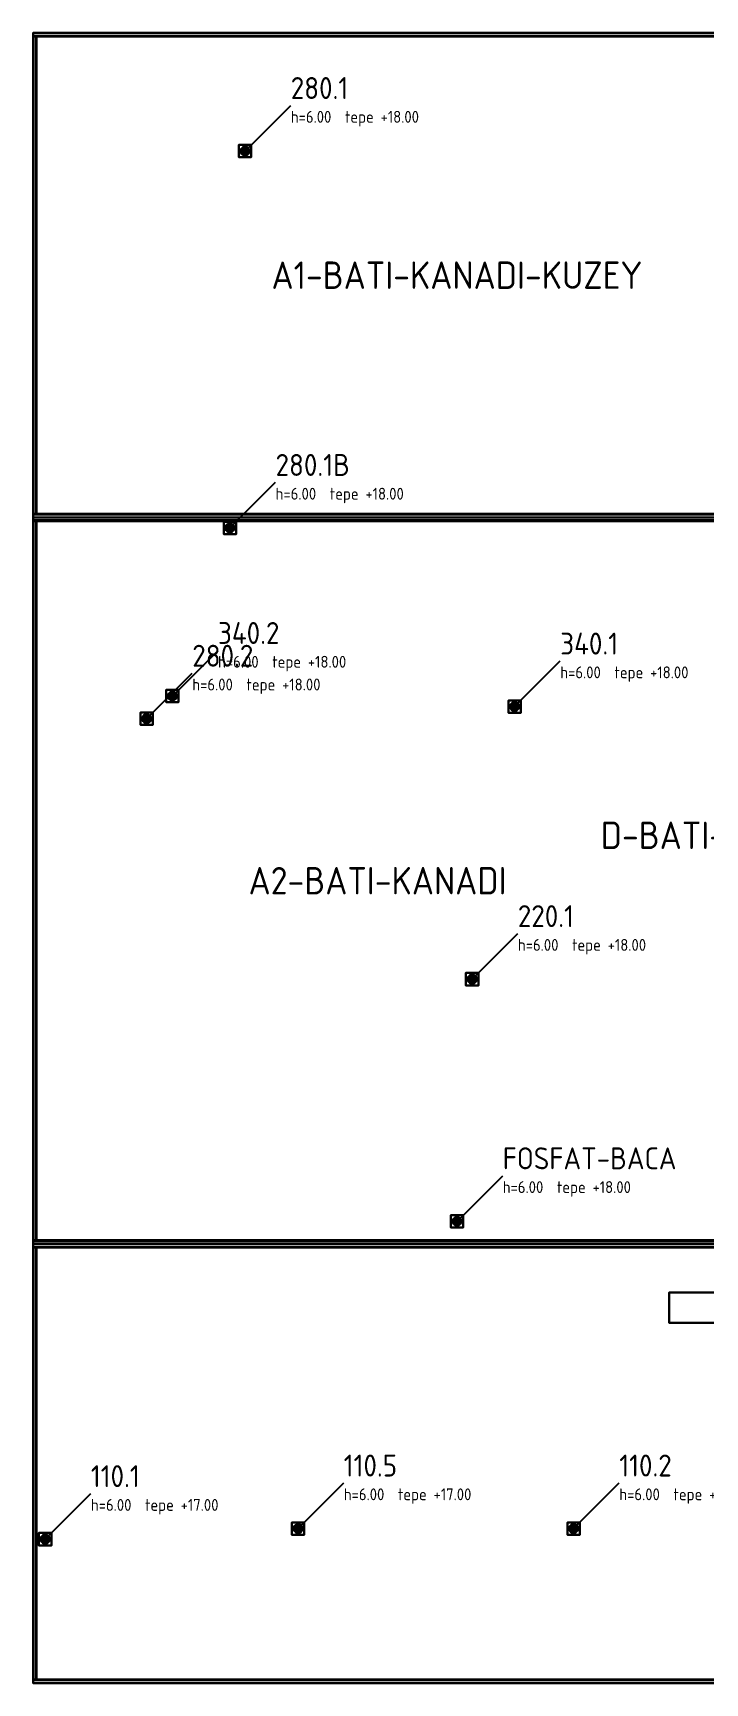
# Model space of a CAD drawing. Header units: metres. Extents: x 0 to 320, y 0 to 192.
# Drawn here: x 0 to 73.6, y 0 to 180.7 of the extents above; entities that cross this region are included whole.
import ezdxf
from ezdxf.enums import TextEntityAlignment as Align

# ---------------------------------------------------------------- set-up
doc = ezdxf.new("R2010")
doc.units = ezdxf.units.M
for name, color, linetype in [('00-SINIR', 8, 'Continuous'), ('05-CEPHE', 253, 'Continuous'), ('10-CATI-DOSEME', 254, 'Continuous'), ('11-PARAPET', 9, 'Continuous'), ('16-KOPRU-BORU-HATTI', 33, 'Continuous'), ('20-BACA-110', 1, 'Continuous'), ('20-BACA-220', 90, 'Continuous'), ('20-BACA-280', 170, 'Continuous'), ('20-BACA-340', 230, 'Continuous'), ('20-BACA-DIGER', 12, 'Continuous'), ('30-BACA-KODU', 7, 'Continuous'), ('31-KILAVUZ-CIZGI', 8, 'Continuous')]:
    doc.layers.add(name, color=color, linetype=linetype)
doc.styles.add('ANNOT', font='isocp.shx')

# ---------------------------------------------------------------- blocks, each defined once
blk = doc.blocks.new('BACA_110_D800_H6000')
at = {"layer": '20-BACA-110'}
mesh = blk.add_polyface(dxfattribs=at)
corners = [(-0.68, -0.68), (0.68, -0.68), (0.68, 0.68), (-0.68, 0.68), (-0.68, -0.68, 0.4), (0.68, -0.68, 0.4), (0.68, 0.68, 0.4), (-0.68, 0.68, 0.4), (0.4, 0, 0.4), (0.38, 0.12, 0.4), (0.38, 0.12, 5.55), (0.4, 0, 5.55), (0.32, 0.24, 0.4), (0.32, 0.24, 5.55), (0.24, 0.32, 0.4), (0.24, 0.32, 5.55), (0.12, 0.38, 0.4), (0.12, 0.38, 5.55), (0, 0.4, 0.4), (0, 0.4, 5.55), (-0.12, 0.38, 0.4), (-0.12, 0.38, 5.55), (-0.24, 0.32, 0.4), (-0.24, 0.32, 5.55), (-0.32, 0.24, 0.4), (-0.32, 0.24, 5.55), (-0.38, 0.12, 0.4), (-0.38, 0.12, 5.55), (-0.4, 0, 0.4), (-0.4, 0, 5.55), (-0.38, -0.12, 0.4), (-0.38, -0.12, 5.55), (-0.32, -0.24, 0.4), (-0.32, -0.24, 5.55), (-0.24, -0.32, 0.4), (-0.24, -0.32, 5.55), (-0.12, -0.38, 0.4), (-0.12, -0.38, 5.55), (0, -0.4, 0.4), (0, -0.4, 5.55), (0.12, -0.38, 0.4), (0.12, -0.38, 5.55), (0.24, -0.32, 0.4), (0.24, -0.32, 5.55), (0.32, -0.24, 0.4), (0.32, -0.24, 5.55), (0.38, -0.12, 0.4), (0.38, -0.12, 5.55), (0.49, 0, 3.13), (0.46, 0.15, 3.13), (0.46, 0.15, 3.27), (0.49, 0, 3.27), (0.39, 0.29, 3.13), (0.39, 0.29, 3.27), (0.29, 0.39, 3.13), (0.29, 0.39, 3.27), (0.15, 0.46, 3.13), (0.15, 0.46, 3.27), (0, 0.49, 3.13), (0, 0.49, 3.27), (-0.15, 0.46, 3.13), (-0.15, 0.46, 3.27), (-0.29, 0.39, 3.13), (-0.29, 0.39, 3.27), (-0.39, 0.29, 3.13), (-0.39, 0.29, 3.27), (-0.46, 0.15, 3.13), (-0.46, 0.15, 3.27), (-0.49, 0, 3.13), (-0.49, 0, 3.27), (-0.46, -0.15, 3.13), (-0.46, -0.15, 3.27), (-0.39, -0.29, 3.13), (-0.39, -0.29, 3.27), (-0.29, -0.39, 3.13), (-0.29, -0.39, 3.27), (-0.15, -0.46, 3.13), (-0.15, -0.46, 3.27), (0, -0.49, 3.13), (0, -0.49, 3.27), (0.15, -0.46, 3.13), (0.15, -0.46, 3.27), (0.29, -0.39, 3.13), (0.29, -0.39, 3.27), (0.39, -0.29, 3.13), (0.39, -0.29, 3.27), (0.46, -0.15, 3.13), (0.46, -0.15, 3.27), (0.33, 0.11, 5.85), (0.35, 0, 5.85), (0.28, 0.21, 5.85), (0.21, 0.28, 5.85), (0.11, 0.33, 5.85), (0, 0.35, 5.85), (-0.11, 0.33, 5.85), (-0.21, 0.28, 5.85), (-0.28, 0.21, 5.85), (-0.33, 0.11, 5.85), (-0.35, 0, 5.85), (-0.33, -0.11, 5.85), (-0.28, -0.21, 5.85), (-0.21, -0.28, 5.85), (-0.11, -0.33, 5.85), (0, -0.35, 5.85), (0.11, -0.33, 5.85), (0.21, -0.28, 5.85), (0.28, -0.21, 5.85), (0.33, -0.11, 5.85), (0.38, 0, 5.85), (0.36, 0.12, 5.85), (0.36, 0.12, 6), (0.38, 0, 6), (0.31, 0.22, 5.85), (0.31, 0.22, 6), (0.22, 0.31, 5.85), (0.22, 0.31, 6), (0.12, 0.36, 5.85), (0.12, 0.36, 6), (0, 0.38, 5.85), (0, 0.38, 6), (-0.12, 0.36, 5.85), (-0.12, 0.36, 6), (-0.22, 0.31, 5.85), (-0.22, 0.31, 6), (-0.31, 0.22, 5.85), (-0.31, 0.22, 6), (-0.36, 0.12, 5.85), (-0.36, 0.12, 6), (-0.38, 0, 5.85), (-0.38, 0, 6), (-0.36, -0.12, 5.85), (-0.36, -0.12, 6), (-0.31, -0.22, 5.85), (-0.31, -0.22, 6), (-0.22, -0.31, 5.85), (-0.22, -0.31, 6), (-0.12, -0.36, 5.85), (-0.12, -0.36, 6), (0, -0.38, 5.85), (0, -0.38, 6), (0.12, -0.36, 5.85), (0.12, -0.36, 6), (0.22, -0.31, 5.85), (0.22, -0.31, 6), (0.31, -0.22, 5.85), (0.31, -0.22, 6), (0.36, -0.12, 5.85), (0.36, -0.12, 6)]
mesh.append_faces([[corners[k] for k in face] for face in [(0, 1, 2, 3), (4, 5, 6, 7), (0, 1, 5, 4), (1, 2, 6, 5), (2, 3, 7, 6), (3, 0, 4, 7), (8, 9, 10, 11), (9, 12, 13, 10), (12, 14, 15, 13), (14, 16, 17, 15), (16, 18, 19, 17), (18, 20, 21, 19), (20, 22, 23, 21), (22, 24, 25, 23), (24, 26, 27, 25), (26, 28, 29, 27), (28, 30, 31, 29), (30, 32, 33, 31), (32, 34, 35, 33), (34, 36, 37, 35), (36, 38, 39, 37), (38, 40, 41, 39), (40, 42, 43, 41), (42, 44, 45, 43), (44, 46, 47, 45), (46, 8, 11, 47), (8, 9, 12), (11, 10, 13), (8, 12, 14), (11, 13, 15), (8, 14, 16), (11, 15, 17), (8, 16, 18), (11, 17, 19), (8, 18, 20), (11, 19, 21), (8, 20, 22), (11, 21, 23), (8, 22, 24), (11, 23, 25), (8, 24, 26), (11, 25, 27), (8, 26, 28), (11, 27, 29), (8, 28, 30), (11, 29, 31), (8, 30, 32), (11, 31, 33), (8, 32, 34), (11, 33, 35), (8, 34, 36), (11, 35, 37), (8, 36, 38), (11, 37, 39), (8, 38, 40), (11, 39, 41), (8, 40, 42), (11, 41, 43), (8, 42, 44), (11, 43, 45), (8, 44, 46), (11, 45, 47), (48, 49, 50, 51), (49, 52, 53, 50), (52, 54, 55, 53), (54, 56, 57, 55), (56, 58, 59, 57), (58, 60, 61, 59), (60, 62, 63, 61), (62, 64, 65, 63), (64, 66, 67, 65), (66, 68, 69, 67), (68, 70, 71, 69), (70, 72, 73, 71), (72, 74, 75, 73), (74, 76, 77, 75), (76, 78, 79, 77), (78, 80, 81, 79), (80, 82, 83, 81), (82, 84, 85, 83), (84, 86, 87, 85), (86, 48, 51, 87), (11, 10, 88, 89), (10, 13, 90, 88), (13, 15, 91, 90), (15, 17, 92, 91), (17, 19, 93, 92), (19, 21, 94, 93), (21, 23, 95, 94), (23, 25, 96, 95), (25, 27, 97, 96), (27, 29, 98, 97), (29, 31, 99, 98), (31, 33, 100, 99), (33, 35, 101, 100), (35, 37, 102, 101), (37, 39, 103, 102), (39, 41, 104, 103), (41, 43, 105, 104), (43, 45, 106, 105), (45, 47, 107, 106), (47, 11, 89, 107), (108, 109, 110, 111), (109, 112, 113, 110), (112, 114, 115, 113), (114, 116, 117, 115), (116, 118, 119, 117), (118, 120, 121, 119), (120, 122, 123, 121), (122, 124, 125, 123), (124, 126, 127, 125), (126, 128, 129, 127), (128, 130, 131, 129), (130, 132, 133, 131), (132, 134, 135, 133), (134, 136, 137, 135), (136, 138, 139, 137), (138, 140, 141, 139), (140, 142, 143, 141), (142, 144, 145, 143), (144, 146, 147, 145), (146, 108, 111, 147), (108, 109, 112), (111, 110, 113), (108, 112, 114), (111, 113, 115), (108, 114, 116), (111, 115, 117), (108, 116, 118), (111, 117, 119), (108, 118, 120), (111, 119, 121), (108, 120, 122), (111, 121, 123), (108, 122, 124), (111, 123, 125), (108, 124, 126), (111, 125, 127), (108, 126, 128), (111, 127, 129), (108, 128, 130), (111, 129, 131), (108, 130, 132), (111, 131, 133), (108, 132, 134), (111, 133, 135), (108, 134, 136), (111, 135, 137), (108, 136, 138), (111, 137, 139), (108, 138, 140), (111, 139, 141), (108, 140, 142), (111, 141, 143), (108, 142, 144), (111, 143, 145), (108, 144, 146), (111, 145, 147)]])
blk = doc.blocks.new('BACA_220_D800_H6000')
at = {"layer": '20-BACA-220'}
mesh = blk.add_polyface(dxfattribs=at)
corners = [(-0.68, -0.68), (0.68, -0.68), (0.68, 0.68), (-0.68, 0.68), (-0.68, -0.68, 0.4), (0.68, -0.68, 0.4), (0.68, 0.68, 0.4), (-0.68, 0.68, 0.4), (0.4, 0, 0.4), (0.38, 0.12, 0.4), (0.38, 0.12, 5.55), (0.4, 0, 5.55), (0.32, 0.24, 0.4), (0.32, 0.24, 5.55), (0.24, 0.32, 0.4), (0.24, 0.32, 5.55), (0.12, 0.38, 0.4), (0.12, 0.38, 5.55), (0, 0.4, 0.4), (0, 0.4, 5.55), (-0.12, 0.38, 0.4), (-0.12, 0.38, 5.55), (-0.24, 0.32, 0.4), (-0.24, 0.32, 5.55), (-0.32, 0.24, 0.4), (-0.32, 0.24, 5.55), (-0.38, 0.12, 0.4), (-0.38, 0.12, 5.55), (-0.4, 0, 0.4), (-0.4, 0, 5.55), (-0.38, -0.12, 0.4), (-0.38, -0.12, 5.55), (-0.32, -0.24, 0.4), (-0.32, -0.24, 5.55), (-0.24, -0.32, 0.4), (-0.24, -0.32, 5.55), (-0.12, -0.38, 0.4), (-0.12, -0.38, 5.55), (0, -0.4, 0.4), (0, -0.4, 5.55), (0.12, -0.38, 0.4), (0.12, -0.38, 5.55), (0.24, -0.32, 0.4), (0.24, -0.32, 5.55), (0.32, -0.24, 0.4), (0.32, -0.24, 5.55), (0.38, -0.12, 0.4), (0.38, -0.12, 5.55), (0.49, 0, 3.13), (0.46, 0.15, 3.13), (0.46, 0.15, 3.27), (0.49, 0, 3.27), (0.39, 0.29, 3.13), (0.39, 0.29, 3.27), (0.29, 0.39, 3.13), (0.29, 0.39, 3.27), (0.15, 0.46, 3.13), (0.15, 0.46, 3.27), (0, 0.49, 3.13), (0, 0.49, 3.27), (-0.15, 0.46, 3.13), (-0.15, 0.46, 3.27), (-0.29, 0.39, 3.13), (-0.29, 0.39, 3.27), (-0.39, 0.29, 3.13), (-0.39, 0.29, 3.27), (-0.46, 0.15, 3.13), (-0.46, 0.15, 3.27), (-0.49, 0, 3.13), (-0.49, 0, 3.27), (-0.46, -0.15, 3.13), (-0.46, -0.15, 3.27), (-0.39, -0.29, 3.13), (-0.39, -0.29, 3.27), (-0.29, -0.39, 3.13), (-0.29, -0.39, 3.27), (-0.15, -0.46, 3.13), (-0.15, -0.46, 3.27), (0, -0.49, 3.13), (0, -0.49, 3.27), (0.15, -0.46, 3.13), (0.15, -0.46, 3.27), (0.29, -0.39, 3.13), (0.29, -0.39, 3.27), (0.39, -0.29, 3.13), (0.39, -0.29, 3.27), (0.46, -0.15, 3.13), (0.46, -0.15, 3.27), (0.33, 0.11, 5.85), (0.35, 0, 5.85), (0.28, 0.21, 5.85), (0.21, 0.28, 5.85), (0.11, 0.33, 5.85), (0, 0.35, 5.85), (-0.11, 0.33, 5.85), (-0.21, 0.28, 5.85), (-0.28, 0.21, 5.85), (-0.33, 0.11, 5.85), (-0.35, 0, 5.85), (-0.33, -0.11, 5.85), (-0.28, -0.21, 5.85), (-0.21, -0.28, 5.85), (-0.11, -0.33, 5.85), (0, -0.35, 5.85), (0.11, -0.33, 5.85), (0.21, -0.28, 5.85), (0.28, -0.21, 5.85), (0.33, -0.11, 5.85), (0.38, 0, 5.85), (0.36, 0.12, 5.85), (0.36, 0.12, 6), (0.38, 0, 6), (0.31, 0.22, 5.85), (0.31, 0.22, 6), (0.22, 0.31, 5.85), (0.22, 0.31, 6), (0.12, 0.36, 5.85), (0.12, 0.36, 6), (0, 0.38, 5.85), (0, 0.38, 6), (-0.12, 0.36, 5.85), (-0.12, 0.36, 6), (-0.22, 0.31, 5.85), (-0.22, 0.31, 6), (-0.31, 0.22, 5.85), (-0.31, 0.22, 6), (-0.36, 0.12, 5.85), (-0.36, 0.12, 6), (-0.38, 0, 5.85), (-0.38, 0, 6), (-0.36, -0.12, 5.85), (-0.36, -0.12, 6), (-0.31, -0.22, 5.85), (-0.31, -0.22, 6), (-0.22, -0.31, 5.85), (-0.22, -0.31, 6), (-0.12, -0.36, 5.85), (-0.12, -0.36, 6), (0, -0.38, 5.85), (0, -0.38, 6), (0.12, -0.36, 5.85), (0.12, -0.36, 6), (0.22, -0.31, 5.85), (0.22, -0.31, 6), (0.31, -0.22, 5.85), (0.31, -0.22, 6), (0.36, -0.12, 5.85), (0.36, -0.12, 6)]
mesh.append_faces([[corners[k] for k in face] for face in [(0, 1, 2, 3), (4, 5, 6, 7), (0, 1, 5, 4), (1, 2, 6, 5), (2, 3, 7, 6), (3, 0, 4, 7), (8, 9, 10, 11), (9, 12, 13, 10), (12, 14, 15, 13), (14, 16, 17, 15), (16, 18, 19, 17), (18, 20, 21, 19), (20, 22, 23, 21), (22, 24, 25, 23), (24, 26, 27, 25), (26, 28, 29, 27), (28, 30, 31, 29), (30, 32, 33, 31), (32, 34, 35, 33), (34, 36, 37, 35), (36, 38, 39, 37), (38, 40, 41, 39), (40, 42, 43, 41), (42, 44, 45, 43), (44, 46, 47, 45), (46, 8, 11, 47), (8, 9, 12), (11, 10, 13), (8, 12, 14), (11, 13, 15), (8, 14, 16), (11, 15, 17), (8, 16, 18), (11, 17, 19), (8, 18, 20), (11, 19, 21), (8, 20, 22), (11, 21, 23), (8, 22, 24), (11, 23, 25), (8, 24, 26), (11, 25, 27), (8, 26, 28), (11, 27, 29), (8, 28, 30), (11, 29, 31), (8, 30, 32), (11, 31, 33), (8, 32, 34), (11, 33, 35), (8, 34, 36), (11, 35, 37), (8, 36, 38), (11, 37, 39), (8, 38, 40), (11, 39, 41), (8, 40, 42), (11, 41, 43), (8, 42, 44), (11, 43, 45), (8, 44, 46), (11, 45, 47), (48, 49, 50, 51), (49, 52, 53, 50), (52, 54, 55, 53), (54, 56, 57, 55), (56, 58, 59, 57), (58, 60, 61, 59), (60, 62, 63, 61), (62, 64, 65, 63), (64, 66, 67, 65), (66, 68, 69, 67), (68, 70, 71, 69), (70, 72, 73, 71), (72, 74, 75, 73), (74, 76, 77, 75), (76, 78, 79, 77), (78, 80, 81, 79), (80, 82, 83, 81), (82, 84, 85, 83), (84, 86, 87, 85), (86, 48, 51, 87), (11, 10, 88, 89), (10, 13, 90, 88), (13, 15, 91, 90), (15, 17, 92, 91), (17, 19, 93, 92), (19, 21, 94, 93), (21, 23, 95, 94), (23, 25, 96, 95), (25, 27, 97, 96), (27, 29, 98, 97), (29, 31, 99, 98), (31, 33, 100, 99), (33, 35, 101, 100), (35, 37, 102, 101), (37, 39, 103, 102), (39, 41, 104, 103), (41, 43, 105, 104), (43, 45, 106, 105), (45, 47, 107, 106), (47, 11, 89, 107), (108, 109, 110, 111), (109, 112, 113, 110), (112, 114, 115, 113), (114, 116, 117, 115), (116, 118, 119, 117), (118, 120, 121, 119), (120, 122, 123, 121), (122, 124, 125, 123), (124, 126, 127, 125), (126, 128, 129, 127), (128, 130, 131, 129), (130, 132, 133, 131), (132, 134, 135, 133), (134, 136, 137, 135), (136, 138, 139, 137), (138, 140, 141, 139), (140, 142, 143, 141), (142, 144, 145, 143), (144, 146, 147, 145), (146, 108, 111, 147), (108, 109, 112), (111, 110, 113), (108, 112, 114), (111, 113, 115), (108, 114, 116), (111, 115, 117), (108, 116, 118), (111, 117, 119), (108, 118, 120), (111, 119, 121), (108, 120, 122), (111, 121, 123), (108, 122, 124), (111, 123, 125), (108, 124, 126), (111, 125, 127), (108, 126, 128), (111, 127, 129), (108, 128, 130), (111, 129, 131), (108, 130, 132), (111, 131, 133), (108, 132, 134), (111, 133, 135), (108, 134, 136), (111, 135, 137), (108, 136, 138), (111, 137, 139), (108, 138, 140), (111, 139, 141), (108, 140, 142), (111, 141, 143), (108, 142, 144), (111, 143, 145), (108, 144, 146), (111, 145, 147)]])
blk = doc.blocks.new('BACA_280_D800_H6000')
at = {"layer": '20-BACA-280'}
mesh = blk.add_polyface(dxfattribs=at)
corners = [(-0.68, -0.68), (0.68, -0.68), (0.68, 0.68), (-0.68, 0.68), (-0.68, -0.68, 0.4), (0.68, -0.68, 0.4), (0.68, 0.68, 0.4), (-0.68, 0.68, 0.4), (0.4, 0, 0.4), (0.38, 0.12, 0.4), (0.38, 0.12, 5.55), (0.4, 0, 5.55), (0.32, 0.24, 0.4), (0.32, 0.24, 5.55), (0.24, 0.32, 0.4), (0.24, 0.32, 5.55), (0.12, 0.38, 0.4), (0.12, 0.38, 5.55), (0, 0.4, 0.4), (0, 0.4, 5.55), (-0.12, 0.38, 0.4), (-0.12, 0.38, 5.55), (-0.24, 0.32, 0.4), (-0.24, 0.32, 5.55), (-0.32, 0.24, 0.4), (-0.32, 0.24, 5.55), (-0.38, 0.12, 0.4), (-0.38, 0.12, 5.55), (-0.4, 0, 0.4), (-0.4, 0, 5.55), (-0.38, -0.12, 0.4), (-0.38, -0.12, 5.55), (-0.32, -0.24, 0.4), (-0.32, -0.24, 5.55), (-0.24, -0.32, 0.4), (-0.24, -0.32, 5.55), (-0.12, -0.38, 0.4), (-0.12, -0.38, 5.55), (0, -0.4, 0.4), (0, -0.4, 5.55), (0.12, -0.38, 0.4), (0.12, -0.38, 5.55), (0.24, -0.32, 0.4), (0.24, -0.32, 5.55), (0.32, -0.24, 0.4), (0.32, -0.24, 5.55), (0.38, -0.12, 0.4), (0.38, -0.12, 5.55), (0.49, 0, 3.13), (0.46, 0.15, 3.13), (0.46, 0.15, 3.27), (0.49, 0, 3.27), (0.39, 0.29, 3.13), (0.39, 0.29, 3.27), (0.29, 0.39, 3.13), (0.29, 0.39, 3.27), (0.15, 0.46, 3.13), (0.15, 0.46, 3.27), (0, 0.49, 3.13), (0, 0.49, 3.27), (-0.15, 0.46, 3.13), (-0.15, 0.46, 3.27), (-0.29, 0.39, 3.13), (-0.29, 0.39, 3.27), (-0.39, 0.29, 3.13), (-0.39, 0.29, 3.27), (-0.46, 0.15, 3.13), (-0.46, 0.15, 3.27), (-0.49, 0, 3.13), (-0.49, 0, 3.27), (-0.46, -0.15, 3.13), (-0.46, -0.15, 3.27), (-0.39, -0.29, 3.13), (-0.39, -0.29, 3.27), (-0.29, -0.39, 3.13), (-0.29, -0.39, 3.27), (-0.15, -0.46, 3.13), (-0.15, -0.46, 3.27), (0, -0.49, 3.13), (0, -0.49, 3.27), (0.15, -0.46, 3.13), (0.15, -0.46, 3.27), (0.29, -0.39, 3.13), (0.29, -0.39, 3.27), (0.39, -0.29, 3.13), (0.39, -0.29, 3.27), (0.46, -0.15, 3.13), (0.46, -0.15, 3.27), (0.33, 0.11, 5.85), (0.35, 0, 5.85), (0.28, 0.21, 5.85), (0.21, 0.28, 5.85), (0.11, 0.33, 5.85), (0, 0.35, 5.85), (-0.11, 0.33, 5.85), (-0.21, 0.28, 5.85), (-0.28, 0.21, 5.85), (-0.33, 0.11, 5.85), (-0.35, 0, 5.85), (-0.33, -0.11, 5.85), (-0.28, -0.21, 5.85), (-0.21, -0.28, 5.85), (-0.11, -0.33, 5.85), (0, -0.35, 5.85), (0.11, -0.33, 5.85), (0.21, -0.28, 5.85), (0.28, -0.21, 5.85), (0.33, -0.11, 5.85), (0.38, 0, 5.85), (0.36, 0.12, 5.85), (0.36, 0.12, 6), (0.38, 0, 6), (0.31, 0.22, 5.85), (0.31, 0.22, 6), (0.22, 0.31, 5.85), (0.22, 0.31, 6), (0.12, 0.36, 5.85), (0.12, 0.36, 6), (0, 0.38, 5.85), (0, 0.38, 6), (-0.12, 0.36, 5.85), (-0.12, 0.36, 6), (-0.22, 0.31, 5.85), (-0.22, 0.31, 6), (-0.31, 0.22, 5.85), (-0.31, 0.22, 6), (-0.36, 0.12, 5.85), (-0.36, 0.12, 6), (-0.38, 0, 5.85), (-0.38, 0, 6), (-0.36, -0.12, 5.85), (-0.36, -0.12, 6), (-0.31, -0.22, 5.85), (-0.31, -0.22, 6), (-0.22, -0.31, 5.85), (-0.22, -0.31, 6), (-0.12, -0.36, 5.85), (-0.12, -0.36, 6), (0, -0.38, 5.85), (0, -0.38, 6), (0.12, -0.36, 5.85), (0.12, -0.36, 6), (0.22, -0.31, 5.85), (0.22, -0.31, 6), (0.31, -0.22, 5.85), (0.31, -0.22, 6), (0.36, -0.12, 5.85), (0.36, -0.12, 6)]
mesh.append_faces([[corners[k] for k in face] for face in [(0, 1, 2, 3), (4, 5, 6, 7), (0, 1, 5, 4), (1, 2, 6, 5), (2, 3, 7, 6), (3, 0, 4, 7), (8, 9, 10, 11), (9, 12, 13, 10), (12, 14, 15, 13), (14, 16, 17, 15), (16, 18, 19, 17), (18, 20, 21, 19), (20, 22, 23, 21), (22, 24, 25, 23), (24, 26, 27, 25), (26, 28, 29, 27), (28, 30, 31, 29), (30, 32, 33, 31), (32, 34, 35, 33), (34, 36, 37, 35), (36, 38, 39, 37), (38, 40, 41, 39), (40, 42, 43, 41), (42, 44, 45, 43), (44, 46, 47, 45), (46, 8, 11, 47), (8, 9, 12), (11, 10, 13), (8, 12, 14), (11, 13, 15), (8, 14, 16), (11, 15, 17), (8, 16, 18), (11, 17, 19), (8, 18, 20), (11, 19, 21), (8, 20, 22), (11, 21, 23), (8, 22, 24), (11, 23, 25), (8, 24, 26), (11, 25, 27), (8, 26, 28), (11, 27, 29), (8, 28, 30), (11, 29, 31), (8, 30, 32), (11, 31, 33), (8, 32, 34), (11, 33, 35), (8, 34, 36), (11, 35, 37), (8, 36, 38), (11, 37, 39), (8, 38, 40), (11, 39, 41), (8, 40, 42), (11, 41, 43), (8, 42, 44), (11, 43, 45), (8, 44, 46), (11, 45, 47), (48, 49, 50, 51), (49, 52, 53, 50), (52, 54, 55, 53), (54, 56, 57, 55), (56, 58, 59, 57), (58, 60, 61, 59), (60, 62, 63, 61), (62, 64, 65, 63), (64, 66, 67, 65), (66, 68, 69, 67), (68, 70, 71, 69), (70, 72, 73, 71), (72, 74, 75, 73), (74, 76, 77, 75), (76, 78, 79, 77), (78, 80, 81, 79), (80, 82, 83, 81), (82, 84, 85, 83), (84, 86, 87, 85), (86, 48, 51, 87), (11, 10, 88, 89), (10, 13, 90, 88), (13, 15, 91, 90), (15, 17, 92, 91), (17, 19, 93, 92), (19, 21, 94, 93), (21, 23, 95, 94), (23, 25, 96, 95), (25, 27, 97, 96), (27, 29, 98, 97), (29, 31, 99, 98), (31, 33, 100, 99), (33, 35, 101, 100), (35, 37, 102, 101), (37, 39, 103, 102), (39, 41, 104, 103), (41, 43, 105, 104), (43, 45, 106, 105), (45, 47, 107, 106), (47, 11, 89, 107), (108, 109, 110, 111), (109, 112, 113, 110), (112, 114, 115, 113), (114, 116, 117, 115), (116, 118, 119, 117), (118, 120, 121, 119), (120, 122, 123, 121), (122, 124, 125, 123), (124, 126, 127, 125), (126, 128, 129, 127), (128, 130, 131, 129), (130, 132, 133, 131), (132, 134, 135, 133), (134, 136, 137, 135), (136, 138, 139, 137), (138, 140, 141, 139), (140, 142, 143, 141), (142, 144, 145, 143), (144, 146, 147, 145), (146, 108, 111, 147), (108, 109, 112), (111, 110, 113), (108, 112, 114), (111, 113, 115), (108, 114, 116), (111, 115, 117), (108, 116, 118), (111, 117, 119), (108, 118, 120), (111, 119, 121), (108, 120, 122), (111, 121, 123), (108, 122, 124), (111, 123, 125), (108, 124, 126), (111, 125, 127), (108, 126, 128), (111, 127, 129), (108, 128, 130), (111, 129, 131), (108, 130, 132), (111, 131, 133), (108, 132, 134), (111, 133, 135), (108, 134, 136), (111, 135, 137), (108, 136, 138), (111, 137, 139), (108, 138, 140), (111, 139, 141), (108, 140, 142), (111, 141, 143), (108, 142, 144), (111, 143, 145), (108, 144, 146), (111, 145, 147)]])
blk = doc.blocks.new('BACA_340_D800_H6000')
at = {"layer": '20-BACA-340'}
mesh = blk.add_polyface(dxfattribs=at)
corners = [(-0.68, -0.68), (0.68, -0.68), (0.68, 0.68), (-0.68, 0.68), (-0.68, -0.68, 0.4), (0.68, -0.68, 0.4), (0.68, 0.68, 0.4), (-0.68, 0.68, 0.4), (0.4, 0, 0.4), (0.38, 0.12, 0.4), (0.38, 0.12, 5.55), (0.4, 0, 5.55), (0.32, 0.24, 0.4), (0.32, 0.24, 5.55), (0.24, 0.32, 0.4), (0.24, 0.32, 5.55), (0.12, 0.38, 0.4), (0.12, 0.38, 5.55), (0, 0.4, 0.4), (0, 0.4, 5.55), (-0.12, 0.38, 0.4), (-0.12, 0.38, 5.55), (-0.24, 0.32, 0.4), (-0.24, 0.32, 5.55), (-0.32, 0.24, 0.4), (-0.32, 0.24, 5.55), (-0.38, 0.12, 0.4), (-0.38, 0.12, 5.55), (-0.4, 0, 0.4), (-0.4, 0, 5.55), (-0.38, -0.12, 0.4), (-0.38, -0.12, 5.55), (-0.32, -0.24, 0.4), (-0.32, -0.24, 5.55), (-0.24, -0.32, 0.4), (-0.24, -0.32, 5.55), (-0.12, -0.38, 0.4), (-0.12, -0.38, 5.55), (0, -0.4, 0.4), (0, -0.4, 5.55), (0.12, -0.38, 0.4), (0.12, -0.38, 5.55), (0.24, -0.32, 0.4), (0.24, -0.32, 5.55), (0.32, -0.24, 0.4), (0.32, -0.24, 5.55), (0.38, -0.12, 0.4), (0.38, -0.12, 5.55), (0.49, 0, 3.13), (0.46, 0.15, 3.13), (0.46, 0.15, 3.27), (0.49, 0, 3.27), (0.39, 0.29, 3.13), (0.39, 0.29, 3.27), (0.29, 0.39, 3.13), (0.29, 0.39, 3.27), (0.15, 0.46, 3.13), (0.15, 0.46, 3.27), (0, 0.49, 3.13), (0, 0.49, 3.27), (-0.15, 0.46, 3.13), (-0.15, 0.46, 3.27), (-0.29, 0.39, 3.13), (-0.29, 0.39, 3.27), (-0.39, 0.29, 3.13), (-0.39, 0.29, 3.27), (-0.46, 0.15, 3.13), (-0.46, 0.15, 3.27), (-0.49, 0, 3.13), (-0.49, 0, 3.27), (-0.46, -0.15, 3.13), (-0.46, -0.15, 3.27), (-0.39, -0.29, 3.13), (-0.39, -0.29, 3.27), (-0.29, -0.39, 3.13), (-0.29, -0.39, 3.27), (-0.15, -0.46, 3.13), (-0.15, -0.46, 3.27), (0, -0.49, 3.13), (0, -0.49, 3.27), (0.15, -0.46, 3.13), (0.15, -0.46, 3.27), (0.29, -0.39, 3.13), (0.29, -0.39, 3.27), (0.39, -0.29, 3.13), (0.39, -0.29, 3.27), (0.46, -0.15, 3.13), (0.46, -0.15, 3.27), (0.33, 0.11, 5.85), (0.35, 0, 5.85), (0.28, 0.21, 5.85), (0.21, 0.28, 5.85), (0.11, 0.33, 5.85), (0, 0.35, 5.85), (-0.11, 0.33, 5.85), (-0.21, 0.28, 5.85), (-0.28, 0.21, 5.85), (-0.33, 0.11, 5.85), (-0.35, 0, 5.85), (-0.33, -0.11, 5.85), (-0.28, -0.21, 5.85), (-0.21, -0.28, 5.85), (-0.11, -0.33, 5.85), (0, -0.35, 5.85), (0.11, -0.33, 5.85), (0.21, -0.28, 5.85), (0.28, -0.21, 5.85), (0.33, -0.11, 5.85), (0.38, 0, 5.85), (0.36, 0.12, 5.85), (0.36, 0.12, 6), (0.38, 0, 6), (0.31, 0.22, 5.85), (0.31, 0.22, 6), (0.22, 0.31, 5.85), (0.22, 0.31, 6), (0.12, 0.36, 5.85), (0.12, 0.36, 6), (0, 0.38, 5.85), (0, 0.38, 6), (-0.12, 0.36, 5.85), (-0.12, 0.36, 6), (-0.22, 0.31, 5.85), (-0.22, 0.31, 6), (-0.31, 0.22, 5.85), (-0.31, 0.22, 6), (-0.36, 0.12, 5.85), (-0.36, 0.12, 6), (-0.38, 0, 5.85), (-0.38, 0, 6), (-0.36, -0.12, 5.85), (-0.36, -0.12, 6), (-0.31, -0.22, 5.85), (-0.31, -0.22, 6), (-0.22, -0.31, 5.85), (-0.22, -0.31, 6), (-0.12, -0.36, 5.85), (-0.12, -0.36, 6), (0, -0.38, 5.85), (0, -0.38, 6), (0.12, -0.36, 5.85), (0.12, -0.36, 6), (0.22, -0.31, 5.85), (0.22, -0.31, 6), (0.31, -0.22, 5.85), (0.31, -0.22, 6), (0.36, -0.12, 5.85), (0.36, -0.12, 6)]
mesh.append_faces([[corners[k] for k in face] for face in [(0, 1, 2, 3), (4, 5, 6, 7), (0, 1, 5, 4), (1, 2, 6, 5), (2, 3, 7, 6), (3, 0, 4, 7), (8, 9, 10, 11), (9, 12, 13, 10), (12, 14, 15, 13), (14, 16, 17, 15), (16, 18, 19, 17), (18, 20, 21, 19), (20, 22, 23, 21), (22, 24, 25, 23), (24, 26, 27, 25), (26, 28, 29, 27), (28, 30, 31, 29), (30, 32, 33, 31), (32, 34, 35, 33), (34, 36, 37, 35), (36, 38, 39, 37), (38, 40, 41, 39), (40, 42, 43, 41), (42, 44, 45, 43), (44, 46, 47, 45), (46, 8, 11, 47), (8, 9, 12), (11, 10, 13), (8, 12, 14), (11, 13, 15), (8, 14, 16), (11, 15, 17), (8, 16, 18), (11, 17, 19), (8, 18, 20), (11, 19, 21), (8, 20, 22), (11, 21, 23), (8, 22, 24), (11, 23, 25), (8, 24, 26), (11, 25, 27), (8, 26, 28), (11, 27, 29), (8, 28, 30), (11, 29, 31), (8, 30, 32), (11, 31, 33), (8, 32, 34), (11, 33, 35), (8, 34, 36), (11, 35, 37), (8, 36, 38), (11, 37, 39), (8, 38, 40), (11, 39, 41), (8, 40, 42), (11, 41, 43), (8, 42, 44), (11, 43, 45), (8, 44, 46), (11, 45, 47), (48, 49, 50, 51), (49, 52, 53, 50), (52, 54, 55, 53), (54, 56, 57, 55), (56, 58, 59, 57), (58, 60, 61, 59), (60, 62, 63, 61), (62, 64, 65, 63), (64, 66, 67, 65), (66, 68, 69, 67), (68, 70, 71, 69), (70, 72, 73, 71), (72, 74, 75, 73), (74, 76, 77, 75), (76, 78, 79, 77), (78, 80, 81, 79), (80, 82, 83, 81), (82, 84, 85, 83), (84, 86, 87, 85), (86, 48, 51, 87), (11, 10, 88, 89), (10, 13, 90, 88), (13, 15, 91, 90), (15, 17, 92, 91), (17, 19, 93, 92), (19, 21, 94, 93), (21, 23, 95, 94), (23, 25, 96, 95), (25, 27, 97, 96), (27, 29, 98, 97), (29, 31, 99, 98), (31, 33, 100, 99), (33, 35, 101, 100), (35, 37, 102, 101), (37, 39, 103, 102), (39, 41, 104, 103), (41, 43, 105, 104), (43, 45, 106, 105), (45, 47, 107, 106), (47, 11, 89, 107), (108, 109, 110, 111), (109, 112, 113, 110), (112, 114, 115, 113), (114, 116, 117, 115), (116, 118, 119, 117), (118, 120, 121, 119), (120, 122, 123, 121), (122, 124, 125, 123), (124, 126, 127, 125), (126, 128, 129, 127), (128, 130, 131, 129), (130, 132, 133, 131), (132, 134, 135, 133), (134, 136, 137, 135), (136, 138, 139, 137), (138, 140, 141, 139), (140, 142, 143, 141), (142, 144, 145, 143), (144, 146, 147, 145), (146, 108, 111, 147), (108, 109, 112), (111, 110, 113), (108, 112, 114), (111, 113, 115), (108, 114, 116), (111, 115, 117), (108, 116, 118), (111, 117, 119), (108, 118, 120), (111, 119, 121), (108, 120, 122), (111, 121, 123), (108, 122, 124), (111, 123, 125), (108, 124, 126), (111, 125, 127), (108, 126, 128), (111, 127, 129), (108, 128, 130), (111, 129, 131), (108, 130, 132), (111, 131, 133), (108, 132, 134), (111, 133, 135), (108, 134, 136), (111, 135, 137), (108, 136, 138), (111, 137, 139), (108, 138, 140), (111, 139, 141), (108, 140, 142), (111, 141, 143), (108, 142, 144), (111, 143, 145), (108, 144, 146), (111, 145, 147)]])
blk = doc.blocks.new('BACA_DIGER_D800_H6000')
at = {"layer": '20-BACA-DIGER'}
mesh = blk.add_polyface(dxfattribs=at)
corners = [(-0.68, -0.68), (0.68, -0.68), (0.68, 0.68), (-0.68, 0.68), (-0.68, -0.68, 0.4), (0.68, -0.68, 0.4), (0.68, 0.68, 0.4), (-0.68, 0.68, 0.4), (0.4, 0, 0.4), (0.38, 0.12, 0.4), (0.38, 0.12, 5.55), (0.4, 0, 5.55), (0.32, 0.24, 0.4), (0.32, 0.24, 5.55), (0.24, 0.32, 0.4), (0.24, 0.32, 5.55), (0.12, 0.38, 0.4), (0.12, 0.38, 5.55), (0, 0.4, 0.4), (0, 0.4, 5.55), (-0.12, 0.38, 0.4), (-0.12, 0.38, 5.55), (-0.24, 0.32, 0.4), (-0.24, 0.32, 5.55), (-0.32, 0.24, 0.4), (-0.32, 0.24, 5.55), (-0.38, 0.12, 0.4), (-0.38, 0.12, 5.55), (-0.4, 0, 0.4), (-0.4, 0, 5.55), (-0.38, -0.12, 0.4), (-0.38, -0.12, 5.55), (-0.32, -0.24, 0.4), (-0.32, -0.24, 5.55), (-0.24, -0.32, 0.4), (-0.24, -0.32, 5.55), (-0.12, -0.38, 0.4), (-0.12, -0.38, 5.55), (0, -0.4, 0.4), (0, -0.4, 5.55), (0.12, -0.38, 0.4), (0.12, -0.38, 5.55), (0.24, -0.32, 0.4), (0.24, -0.32, 5.55), (0.32, -0.24, 0.4), (0.32, -0.24, 5.55), (0.38, -0.12, 0.4), (0.38, -0.12, 5.55), (0.49, 0, 3.13), (0.46, 0.15, 3.13), (0.46, 0.15, 3.27), (0.49, 0, 3.27), (0.39, 0.29, 3.13), (0.39, 0.29, 3.27), (0.29, 0.39, 3.13), (0.29, 0.39, 3.27), (0.15, 0.46, 3.13), (0.15, 0.46, 3.27), (0, 0.49, 3.13), (0, 0.49, 3.27), (-0.15, 0.46, 3.13), (-0.15, 0.46, 3.27), (-0.29, 0.39, 3.13), (-0.29, 0.39, 3.27), (-0.39, 0.29, 3.13), (-0.39, 0.29, 3.27), (-0.46, 0.15, 3.13), (-0.46, 0.15, 3.27), (-0.49, 0, 3.13), (-0.49, 0, 3.27), (-0.46, -0.15, 3.13), (-0.46, -0.15, 3.27), (-0.39, -0.29, 3.13), (-0.39, -0.29, 3.27), (-0.29, -0.39, 3.13), (-0.29, -0.39, 3.27), (-0.15, -0.46, 3.13), (-0.15, -0.46, 3.27), (0, -0.49, 3.13), (0, -0.49, 3.27), (0.15, -0.46, 3.13), (0.15, -0.46, 3.27), (0.29, -0.39, 3.13), (0.29, -0.39, 3.27), (0.39, -0.29, 3.13), (0.39, -0.29, 3.27), (0.46, -0.15, 3.13), (0.46, -0.15, 3.27), (0.33, 0.11, 5.85), (0.35, 0, 5.85), (0.28, 0.21, 5.85), (0.21, 0.28, 5.85), (0.11, 0.33, 5.85), (0, 0.35, 5.85), (-0.11, 0.33, 5.85), (-0.21, 0.28, 5.85), (-0.28, 0.21, 5.85), (-0.33, 0.11, 5.85), (-0.35, 0, 5.85), (-0.33, -0.11, 5.85), (-0.28, -0.21, 5.85), (-0.21, -0.28, 5.85), (-0.11, -0.33, 5.85), (0, -0.35, 5.85), (0.11, -0.33, 5.85), (0.21, -0.28, 5.85), (0.28, -0.21, 5.85), (0.33, -0.11, 5.85), (0.38, 0, 5.85), (0.36, 0.12, 5.85), (0.36, 0.12, 6), (0.38, 0, 6), (0.31, 0.22, 5.85), (0.31, 0.22, 6), (0.22, 0.31, 5.85), (0.22, 0.31, 6), (0.12, 0.36, 5.85), (0.12, 0.36, 6), (0, 0.38, 5.85), (0, 0.38, 6), (-0.12, 0.36, 5.85), (-0.12, 0.36, 6), (-0.22, 0.31, 5.85), (-0.22, 0.31, 6), (-0.31, 0.22, 5.85), (-0.31, 0.22, 6), (-0.36, 0.12, 5.85), (-0.36, 0.12, 6), (-0.38, 0, 5.85), (-0.38, 0, 6), (-0.36, -0.12, 5.85), (-0.36, -0.12, 6), (-0.31, -0.22, 5.85), (-0.31, -0.22, 6), (-0.22, -0.31, 5.85), (-0.22, -0.31, 6), (-0.12, -0.36, 5.85), (-0.12, -0.36, 6), (0, -0.38, 5.85), (0, -0.38, 6), (0.12, -0.36, 5.85), (0.12, -0.36, 6), (0.22, -0.31, 5.85), (0.22, -0.31, 6), (0.31, -0.22, 5.85), (0.31, -0.22, 6), (0.36, -0.12, 5.85), (0.36, -0.12, 6)]
mesh.append_faces([[corners[k] for k in face] for face in [(0, 1, 2, 3), (4, 5, 6, 7), (0, 1, 5, 4), (1, 2, 6, 5), (2, 3, 7, 6), (3, 0, 4, 7), (8, 9, 10, 11), (9, 12, 13, 10), (12, 14, 15, 13), (14, 16, 17, 15), (16, 18, 19, 17), (18, 20, 21, 19), (20, 22, 23, 21), (22, 24, 25, 23), (24, 26, 27, 25), (26, 28, 29, 27), (28, 30, 31, 29), (30, 32, 33, 31), (32, 34, 35, 33), (34, 36, 37, 35), (36, 38, 39, 37), (38, 40, 41, 39), (40, 42, 43, 41), (42, 44, 45, 43), (44, 46, 47, 45), (46, 8, 11, 47), (8, 9, 12), (11, 10, 13), (8, 12, 14), (11, 13, 15), (8, 14, 16), (11, 15, 17), (8, 16, 18), (11, 17, 19), (8, 18, 20), (11, 19, 21), (8, 20, 22), (11, 21, 23), (8, 22, 24), (11, 23, 25), (8, 24, 26), (11, 25, 27), (8, 26, 28), (11, 27, 29), (8, 28, 30), (11, 29, 31), (8, 30, 32), (11, 31, 33), (8, 32, 34), (11, 33, 35), (8, 34, 36), (11, 35, 37), (8, 36, 38), (11, 37, 39), (8, 38, 40), (11, 39, 41), (8, 40, 42), (11, 41, 43), (8, 42, 44), (11, 43, 45), (8, 44, 46), (11, 45, 47), (48, 49, 50, 51), (49, 52, 53, 50), (52, 54, 55, 53), (54, 56, 57, 55), (56, 58, 59, 57), (58, 60, 61, 59), (60, 62, 63, 61), (62, 64, 65, 63), (64, 66, 67, 65), (66, 68, 69, 67), (68, 70, 71, 69), (70, 72, 73, 71), (72, 74, 75, 73), (74, 76, 77, 75), (76, 78, 79, 77), (78, 80, 81, 79), (80, 82, 83, 81), (82, 84, 85, 83), (84, 86, 87, 85), (86, 48, 51, 87), (11, 10, 88, 89), (10, 13, 90, 88), (13, 15, 91, 90), (15, 17, 92, 91), (17, 19, 93, 92), (19, 21, 94, 93), (21, 23, 95, 94), (23, 25, 96, 95), (25, 27, 97, 96), (27, 29, 98, 97), (29, 31, 99, 98), (31, 33, 100, 99), (33, 35, 101, 100), (35, 37, 102, 101), (37, 39, 103, 102), (39, 41, 104, 103), (41, 43, 105, 104), (43, 45, 106, 105), (45, 47, 107, 106), (47, 11, 89, 107), (108, 109, 110, 111), (109, 112, 113, 110), (112, 114, 115, 113), (114, 116, 117, 115), (116, 118, 119, 117), (118, 120, 121, 119), (120, 122, 123, 121), (122, 124, 125, 123), (124, 126, 127, 125), (126, 128, 129, 127), (128, 130, 131, 129), (130, 132, 133, 131), (132, 134, 135, 133), (134, 136, 137, 135), (136, 138, 139, 137), (138, 140, 141, 139), (140, 142, 143, 141), (142, 144, 145, 143), (144, 146, 147, 145), (146, 108, 111, 147), (108, 109, 112), (111, 110, 113), (108, 112, 114), (111, 113, 115), (108, 114, 116), (111, 115, 117), (108, 116, 118), (111, 117, 119), (108, 118, 120), (111, 119, 121), (108, 120, 122), (111, 121, 123), (108, 122, 124), (111, 123, 125), (108, 124, 126), (111, 125, 127), (108, 126, 128), (111, 127, 129), (108, 128, 130), (111, 129, 131), (108, 130, 132), (111, 131, 133), (108, 132, 134), (111, 133, 135), (108, 134, 136), (111, 135, 137), (108, 136, 138), (111, 137, 139), (108, 138, 140), (111, 139, 141), (108, 140, 142), (111, 141, 143), (108, 142, 144), (111, 143, 145), (108, 144, 146), (111, 145, 147)]])

msp = doc.modelspace()

# ---------------------------------------------------------------- linework, layer by layer
at = {"layer": '00-SINIR'}
for points in [[(0, 127.63), (92.82, 127.63), (92.82, 180.67), (0, 180.67)], [(0, 48.07), (75.42, 48.07), (75.42, 127.63), (0, 127.63)], [(0, 0), (300.01, 0), (300.01, 48.07), (0, 48.07)]]:
    msp.add_lwpolyline(points, close=True, dxfattribs=at)
at = {"layer": '16-KOPRU-BORU-HATTI'}
msp.add_line((69.62, 39.45, 13), (75.88, 39.45, 15.4), dxfattribs=at)
at = {"layer": '31-KILAVUZ-CIZGI'}
for points in [[(23.21, 167.74, 18), (23.21, 167.74, 20.5), (28.21, 172.74, 20.5)], [(21.55, 126.47, 18), (21.55, 126.47, 20.5), (26.55, 131.47, 20.5)], [(15.25, 108.07, 18), (15.25, 108.07, 20.5), (20.25, 113.07, 20.5)], [(12.43, 105.58, 18), (12.43, 105.58, 20.5), (17.43, 110.58, 20.5)], [(52.71, 106.91, 18), (52.71, 106.91, 20.5), (57.71, 111.91, 20.5)], [(48.07, 77.07, 18), (48.07, 77.07, 20.5), (53.07, 82.07, 20.5)], [(46.41, 50.55, 18), (46.41, 50.55, 20.5), (51.41, 55.55, 20.5)], [(29.01, 16.91, 17), (29.01, 16.91, 19.5), (34.01, 21.91, 19.5)], [(59.17, 16.91, 17), (59.17, 16.91, 19.5), (64.17, 21.91, 19.5)], [(1.33, 15.75, 17), (1.33, 15.75, 19.5), (6.33, 20.75, 19.5)]]:
    msp.add_polyline3d(points, dxfattribs=at)

# ---------------------------------------------------------------- block references
at = {"layer": '20-BACA-110'}
for p in [(1.33, 15.75, 11), (29.01, 16.91, 11), (59.17, 16.91, 11)]:
    msp.add_blockref('BACA_110_D800_H6000', p, dxfattribs=at)
at = {"layer": '20-BACA-220'}
msp.add_blockref('BACA_220_D800_H6000', (48.07, 77.07, 12), dxfattribs=at)
at = {"layer": '20-BACA-280'}
for p in [(23.21, 167.74, 12), (21.55, 126.47, 12), (12.43, 105.58, 12)]:
    msp.add_blockref('BACA_280_D800_H6000', p, dxfattribs=at)
at = {"layer": '20-BACA-340'}
for p in [(15.25, 108.07, 12), (52.71, 106.91, 12)]:
    msp.add_blockref('BACA_340_D800_H6000', p, dxfattribs=at)
at = {"layer": '20-BACA-DIGER'}
msp.add_blockref('BACA_DIGER_D800_H6000', (46.41, 50.55, 12), dxfattribs=at)

# ---------------------------------------------------------------- texts
at = {"layer": '30-BACA-KODU', "color": 170, "style": 'ANNOT'}
for s, p in [('280.1', (28.21, 173.44, 20.5)), ('280.1B', (26.55, 132.17, 20.5)), ('280.2', (17.43, 111.28, 20.5))]:
    msp.add_text(s, height=2.4, dxfattribs=at).set_placement(p)
at = {"layer": '30-BACA-KODU', "color": 8, "style": 'ANNOT'}
for s, p in [('h=6.00  tepe +18.00', (28.21, 170.84, 20.5)), ('h=6.00  tepe +18.00', (26.55, 129.57, 20.5)), ('h=6.00  tepe +18.00', (20.25, 111.17, 20.5)), ('h=6.00  tepe +18.00', (57.71, 110.01, 20.5)), ('h=6.00  tepe +18.00', (17.43, 108.68, 20.5)), ('h=6.00  tepe +18.00', (53.07, 80.17, 20.5)), ('h=6.00  tepe +18.00', (51.41, 53.65, 20.5)), ('h=6.00  tepe +17.00', (6.33, 18.85, 19.5)), ('h=6.00  tepe +17.00', (34.01, 20.01, 19.5)), ('h=6.00  tepe +17.00', (64.17, 20.01, 19.5))]:
    msp.add_text(s, height=1.3, dxfattribs=at).set_placement(p)
for s, p in [('A1-BATI-KANADI-KUZEY', (46.41, 154.15, 12.2)), ('D-BATI-TESISAT-GALERISI', (84.12, 92.82, 17.7)), ('A2-BATI-KANADI', (37.71, 87.85, 12.2))]:
    msp.add_text(s, height=3, dxfattribs=at).set_placement(p, align=Align.MIDDLE_CENTER)
at = {"layer": '30-BACA-KODU', "color": 230, "style": 'ANNOT'}
for s, p in [('340.2', (20.25, 113.77, 20.5)), ('340.1', (57.71, 112.61, 20.5))]:
    msp.add_text(s, height=2.4, dxfattribs=at).set_placement(p)
at = {"layer": '30-BACA-KODU', "color": 90, "style": 'ANNOT'}
msp.add_text('220.1', height=2.4, dxfattribs=at).set_placement((53.07, 82.77, 20.5))
at = {"layer": '30-BACA-KODU', "color": 12, "style": 'ANNOT'}
msp.add_text('FOSFAT-BACA', height=2.4, dxfattribs=at).set_placement((51.41, 56.25, 20.5))
at = {"layer": '30-BACA-KODU', "color": 1, "style": 'ANNOT'}
for s, p in [('110.1', (6.33, 21.45, 19.5)), ('110.5', (34.01, 22.61, 19.5)), ('110.2', (64.17, 22.61, 19.5))]:
    msp.add_text(s, height=2.4, dxfattribs=at).set_placement(p)

# ---------------------------------------------------------------- meshes
at = {"layer": '05-CEPHE'}
mesh = msp.add_polyface(dxfattribs=at)
corners = [(0, 127.63), (92.82, 127.63), (92.82, 128.03), (0, 128.03), (0, 127.63, 11.6), (92.82, 127.63, 11.6), (92.82, 128.03, 11.6), (0, 128.03, 11.6), (0, 180.27), (92.82, 180.27), (92.82, 180.67), (0, 180.67), (0, 180.27, 11.6), (92.82, 180.27, 11.6), (92.82, 180.67, 11.6), (0, 180.67, 11.6), (0.4, 128.03), (0.4, 180.27), (0.4, 128.03, 11.6), (0.4, 180.27, 11.6), (92.42, 128.03), (92.42, 180.27), (92.42, 128.03, 11.6), (92.42, 180.27, 11.6)]
mesh.append_faces([[corners[k] for k in face] for face in [(0, 1, 2, 3), (4, 5, 6, 7), (0, 1, 5, 4), (1, 2, 6, 5), (2, 3, 7, 6), (3, 0, 4, 7), (8, 9, 10, 11), (12, 13, 14, 15), (8, 9, 13, 12), (9, 10, 14, 13), (10, 11, 15, 14), (11, 8, 12, 15), (3, 16, 17, 8), (7, 18, 19, 12), (3, 16, 18, 7), (16, 17, 19, 18), (17, 8, 12, 19), (8, 3, 7, 12), (20, 2, 9, 21), (22, 6, 13, 23), (20, 2, 6, 22), (2, 9, 13, 6), (9, 21, 23, 13), (21, 20, 22, 23)]])
mesh = msp.add_polyface(dxfattribs=at)
corners = [(0, 48.07), (75.42, 48.07), (75.42, 48.47), (0, 48.47), (0, 48.07, 11.6), (75.42, 48.07, 11.6), (75.42, 48.47, 11.6), (0, 48.47, 11.6), (0, 127.23), (75.42, 127.23), (75.42, 127.63), (0, 127.63), (0, 127.23, 11.6), (75.42, 127.23, 11.6), (75.42, 127.63, 11.6), (0, 127.63, 11.6), (0.4, 48.47), (0.4, 127.23), (0.4, 48.47, 11.6), (0.4, 127.23, 11.6), (75.02, 48.47), (75.02, 127.23), (75.02, 48.47, 11.6), (75.02, 127.23, 11.6)]
mesh.append_faces([[corners[k] for k in face] for face in [(0, 1, 2, 3), (4, 5, 6, 7), (0, 1, 5, 4), (1, 2, 6, 5), (2, 3, 7, 6), (3, 0, 4, 7), (8, 9, 10, 11), (12, 13, 14, 15), (8, 9, 13, 12), (9, 10, 14, 13), (10, 11, 15, 14), (11, 8, 12, 15), (3, 16, 17, 8), (7, 18, 19, 12), (3, 16, 18, 7), (16, 17, 19, 18), (17, 8, 12, 19), (8, 3, 7, 12), (20, 2, 9, 21), (22, 6, 13, 23), (20, 2, 6, 22), (2, 9, 13, 6), (9, 21, 23, 13), (21, 20, 22, 23)]])
mesh = msp.add_polyface(dxfattribs=at)
corners = [(0, 0), (300.01, 0), (300.01, 0.4), (0, 0.4), (0, 0, 10.6), (300.01, 0, 10.6), (300.01, 0.4, 10.6), (0, 0.4, 10.6), (0, 47.67), (300.01, 47.67), (300.01, 48.07), (0, 48.07), (0, 47.67, 10.6), (300.01, 47.67, 10.6), (300.01, 48.07, 10.6), (0, 48.07, 10.6), (0.4, 0.4), (0.4, 47.67), (0.4, 0.4, 10.6), (0.4, 47.67, 10.6), (299.61, 0.4), (299.61, 47.67), (299.61, 0.4, 10.6), (299.61, 47.67, 10.6)]
mesh.append_faces([[corners[k] for k in face] for face in [(0, 1, 2, 3), (4, 5, 6, 7), (0, 1, 5, 4), (1, 2, 6, 5), (2, 3, 7, 6), (3, 0, 4, 7), (8, 9, 10, 11), (12, 13, 14, 15), (8, 9, 13, 12), (9, 10, 14, 13), (10, 11, 15, 14), (11, 8, 12, 15), (3, 16, 17, 8), (7, 18, 19, 12), (3, 16, 18, 7), (16, 17, 19, 18), (17, 8, 12, 19), (8, 3, 7, 12), (20, 2, 9, 21), (22, 6, 13, 23), (20, 2, 6, 22), (2, 9, 13, 6), (9, 21, 23, 13), (21, 20, 22, 23)]])
at = {"layer": '10-CATI-DOSEME'}
mesh = msp.add_polyface(dxfattribs=at)
corners = [(0, 127.63, 11.6), (92.82, 127.63, 11.6), (92.82, 180.67, 11.6), (0, 180.67, 11.6), (0, 127.63, 12), (92.82, 127.63, 12), (92.82, 180.67, 12), (0, 180.67, 12)]
mesh.append_faces([[corners[k] for k in face] for face in [(0, 1, 2, 3), (4, 5, 6, 7), (0, 1, 5, 4), (1, 2, 6, 5), (2, 3, 7, 6), (3, 0, 4, 7)]])
mesh = msp.add_polyface(dxfattribs=at)
corners = [(0, 48.07, 11.6), (75.42, 48.07, 11.6), (75.42, 127.63, 11.6), (0, 127.63, 11.6), (0, 48.07, 12), (75.42, 48.07, 12), (75.42, 127.63, 12), (0, 127.63, 12)]
mesh.append_faces([[corners[k] for k in face] for face in [(0, 1, 2, 3), (4, 5, 6, 7), (0, 1, 5, 4), (1, 2, 6, 5), (2, 3, 7, 6), (3, 0, 4, 7)]])
mesh = msp.add_polyface(dxfattribs=at)
corners = [(0, 0, 10.6), (300.01, 0, 10.6), (300.01, 48.07, 10.6), (0, 48.07, 10.6), (0, 0, 11), (300.01, 0, 11), (300.01, 48.07, 11), (0, 48.07, 11)]
mesh.append_faces([[corners[k] for k in face] for face in [(0, 1, 2, 3), (4, 5, 6, 7), (0, 1, 5, 4), (1, 2, 6, 5), (2, 3, 7, 6), (3, 0, 4, 7)]])
at = {"layer": '11-PARAPET'}
mesh = msp.add_polyface(dxfattribs=at)
corners = [(0, 127.63, 12), (92.82, 127.63, 12), (92.82, 127.93, 12), (0, 127.93, 12), (0, 127.63, 13), (92.82, 127.63, 13), (92.82, 127.93, 13), (0, 127.93, 13), (0, 180.37, 12), (92.82, 180.37, 12), (92.82, 180.67, 12), (0, 180.67, 12), (0, 180.37, 13), (92.82, 180.37, 13), (92.82, 180.67, 13), (0, 180.67, 13), (0.3, 127.93, 12), (0.3, 180.37, 12), (0.3, 127.93, 13), (0.3, 180.37, 13), (92.52, 127.93, 12), (92.52, 180.37, 12), (92.52, 127.93, 13), (92.52, 180.37, 13)]
mesh.append_faces([[corners[k] for k in face] for face in [(0, 1, 2, 3), (4, 5, 6, 7), (0, 1, 5, 4), (1, 2, 6, 5), (2, 3, 7, 6), (3, 0, 4, 7), (8, 9, 10, 11), (12, 13, 14, 15), (8, 9, 13, 12), (9, 10, 14, 13), (10, 11, 15, 14), (11, 8, 12, 15), (3, 16, 17, 8), (7, 18, 19, 12), (3, 16, 18, 7), (16, 17, 19, 18), (17, 8, 12, 19), (8, 3, 7, 12), (20, 2, 9, 21), (22, 6, 13, 23), (20, 2, 6, 22), (2, 9, 13, 6), (9, 21, 23, 13), (21, 20, 22, 23)]])
mesh = msp.add_polyface(dxfattribs=at)
corners = [(0, 48.07, 12), (75.42, 48.07, 12), (75.42, 48.37, 12), (0, 48.37, 12), (0, 48.07, 13), (75.42, 48.07, 13), (75.42, 48.37, 13), (0, 48.37, 13), (0, 127.33, 12), (75.42, 127.33, 12), (75.42, 127.63, 12), (0, 127.63, 12), (0, 127.33, 13), (75.42, 127.33, 13), (75.42, 127.63, 13), (0, 127.63, 13), (0.3, 48.37, 12), (0.3, 127.33, 12), (0.3, 48.37, 13), (0.3, 127.33, 13), (75.12, 48.37, 12), (75.12, 127.33, 12), (75.12, 48.37, 13), (75.12, 127.33, 13)]
mesh.append_faces([[corners[k] for k in face] for face in [(0, 1, 2, 3), (4, 5, 6, 7), (0, 1, 5, 4), (1, 2, 6, 5), (2, 3, 7, 6), (3, 0, 4, 7), (8, 9, 10, 11), (12, 13, 14, 15), (8, 9, 13, 12), (9, 10, 14, 13), (10, 11, 15, 14), (11, 8, 12, 15), (3, 16, 17, 8), (7, 18, 19, 12), (3, 16, 18, 7), (16, 17, 19, 18), (17, 8, 12, 19), (8, 3, 7, 12), (20, 2, 9, 21), (22, 6, 13, 23), (20, 2, 6, 22), (2, 9, 13, 6), (9, 21, 23, 13), (21, 20, 22, 23)]])
mesh = msp.add_polyface(dxfattribs=at)
corners = [(0, 0, 11), (300.01, 0, 11), (300.01, 0.3, 11), (0, 0.3, 11), (0, 0, 12), (300.01, 0, 12), (300.01, 0.3, 12), (0, 0.3, 12), (0, 47.77, 11), (300.01, 47.77, 11), (300.01, 48.07, 11), (0, 48.07, 11), (0, 47.77, 12), (300.01, 47.77, 12), (300.01, 48.07, 12), (0, 48.07, 12), (0.3, 0.3, 11), (0.3, 47.77, 11), (0.3, 0.3, 12), (0.3, 47.77, 12), (299.71, 0.3, 11), (299.71, 47.77, 11), (299.71, 0.3, 12), (299.71, 47.77, 12)]
mesh.append_faces([[corners[k] for k in face] for face in [(0, 1, 2, 3), (4, 5, 6, 7), (0, 1, 5, 4), (1, 2, 6, 5), (2, 3, 7, 6), (3, 0, 4, 7), (8, 9, 10, 11), (12, 13, 14, 15), (8, 9, 13, 12), (9, 10, 14, 13), (10, 11, 15, 14), (11, 8, 12, 15), (3, 16, 17, 8), (7, 18, 19, 12), (3, 16, 18, 7), (16, 17, 19, 18), (17, 8, 12, 19), (8, 3, 7, 12), (20, 2, 9, 21), (22, 6, 13, 23), (20, 2, 6, 22), (2, 9, 13, 6), (9, 21, 23, 13), (21, 20, 22, 23)]])
at = {"layer": '16-KOPRU-BORU-HATTI'}
mesh = msp.add_polyface(dxfattribs=at)
corners = [(69.62, 39.45, 13), (125.97, 39.45, 13), (125.97, 42.76, 13), (69.62, 42.76, 13), (69.62, 39.45, 15.4), (125.97, 39.45, 15.4), (125.97, 42.76, 15.4), (69.62, 42.76, 15.4)]
mesh.append_faces([[corners[k] for k in face] for face in [(0, 1, 2, 3), (4, 5, 6, 7), (0, 1, 5, 4), (1, 2, 6, 5), (2, 3, 7, 6), (3, 0, 4, 7)]])

doc.saveas('drawing.dxf')
